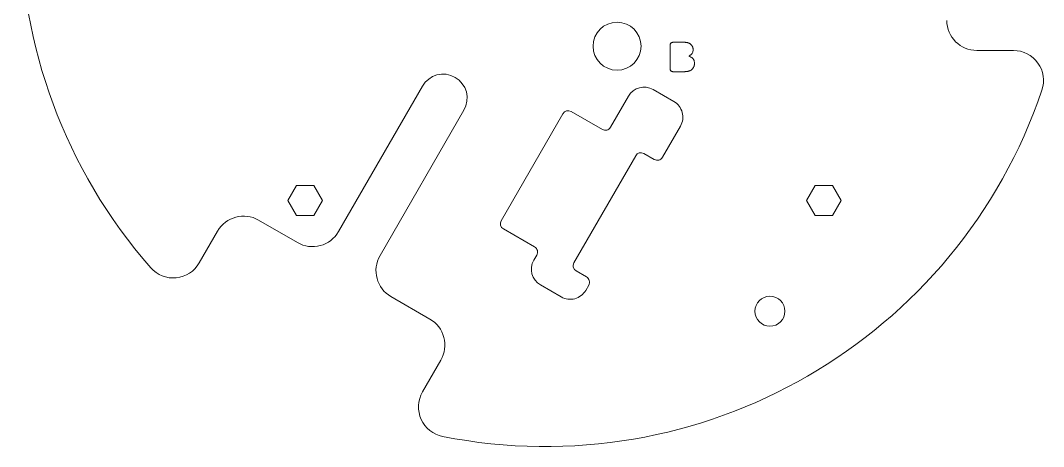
# Model space of a CAD drawing. Extents: x 65 to 235, y 62 to 238.
# Drawn here: x 64.7 to 235.3, y 62.5 to 133.5 of the extents above; entities that cross this region are included whole.
import ezdxf

# ---------------------------------------------------------------- set-up
doc = ezdxf.new("R2010")
doc.units = 0

msp = doc.modelspace()

# ---------------------------------------------------------------- linework, layer by layer
at = {"color": 1, "lineweight": 13}
for p, q in [((173.115372, 129.662262), (173.139603, 129.696213)), ((173.139603, 129.696213), (173.166656, 129.726517)), ((173.166656, 129.726517), (173.196884, 129.753571)), ((173.196884, 129.753571), (173.230652, 129.777802)), ((173.230652, 129.777802), (173.267914, 129.799164)), ((173.267914, 129.799164), (173.308716, 129.817673)), ((173.308716, 129.817673), (173.353058, 129.833344)), ((173.353058, 129.833344), (173.400864, 129.846146)), ((173.400864, 129.846146), (173.452225, 129.85611)), ((173.452225, 129.85611), (173.507111, 129.863251)), ((173.507111, 129.863251), (173.565491, 129.867508)), ((173.565491, 129.867508), (173.627411, 129.868927)), ((173.627411, 129.868927), (175.219101, 129.868927)), ((175.219101, 129.868927), (175.288513, 129.8685)), ((175.288513, 129.8685), (175.356079, 129.867203)), ((175.356079, 129.867203), (175.421738, 129.865021)), ((175.421738, 129.865021), (175.48555, 129.861969)), ((175.48555, 129.861969), (175.547501, 129.858063)), ((175.547501, 129.858063), (175.607513, 129.853271)), ((175.607513, 129.853271), (175.66571, 129.847595)), ((175.66571, 129.847595), (175.721985, 129.841064)), ((175.721985, 129.841064), (175.776398, 129.833649)), ((175.776398, 129.833649), (175.828979, 129.825378)), ((175.828979, 129.825378), (175.880035, 129.815857)), ((175.880035, 129.815857), (175.930023, 129.804749)), ((175.930023, 129.804749), (175.978943, 129.791992)), ((175.978943, 129.791992), (176.026794, 129.777649)), ((176.026794, 129.777649), (176.073578, 129.761719)), ((176.073578, 129.761719), (176.119278, 129.744141)), ((176.119278, 129.744141), (176.163925, 129.724991)), ((176.163925, 129.724991), (176.207489, 129.704224)), ((176.207489, 129.704224), (176.249954, 129.681839)), ((176.249954, 129.681839), (176.291382, 129.657837)), ((173.024231, 129.259079), (173.02565, 129.32225)), ((173.024231, 125.566353), (173.024231, 129.259079)), ((173.02565, 129.32225), (173.029953, 129.38176)), ((173.029953, 129.38176), (173.037064, 129.437668)), ((173.037064, 129.437668), (173.047012, 129.489899)), ((173.047012, 129.489899), (173.059814, 129.538452)), ((173.059814, 129.538452), (173.075485, 129.583389)), ((173.075485, 129.583389), (173.094009, 129.624634)), ((173.094009, 129.624634), (173.115372, 129.662262)), ((176.291382, 129.657837), (176.325821, 129.636505)), ((176.325821, 129.636505), (176.359482, 129.614075)), ((176.359482, 129.614075), (176.392303, 129.59053)), ((176.392303, 129.59053), (176.424347, 129.565887)), ((176.424347, 129.565887), (176.455566, 129.540131)), ((176.455566, 129.540131), (176.485992, 129.51329)), ((176.485992, 129.51329), (176.51561, 129.485291)), ((176.51561, 129.485291), (176.544449, 129.456238)), ((176.544449, 129.456238), (176.572464, 129.426056)), ((176.572464, 129.426056), (176.599686, 129.394791)), ((176.599686, 129.394791), (176.625854, 129.36261)), ((176.69017, 127.997467), (176.60907, 127.893501)), ((176.625854, 129.36261), (176.650742, 129.329773)), ((176.650742, 129.329773), (176.674362, 129.296265)), ((176.674362, 129.296265), (176.696716, 129.262085)), ((176.756516, 128.109299), (176.69017, 127.997467)), ((176.696716, 129.262085), (176.717804, 129.227234)), ((176.717804, 129.227234), (176.737579, 129.191727)), ((176.737579, 129.191727), (176.756104, 129.155518)), ((176.756104, 129.155518), (176.773376, 129.118668)), ((176.808105, 128.229065), (176.756516, 128.109299)), ((176.773376, 129.118668), (176.789383, 129.081131)), ((176.789383, 129.081131), (176.804077, 129.042923)), ((176.804077, 129.042923), (176.817444, 129.004196)), ((176.844971, 128.35675), (176.808105, 128.229065)), ((176.817444, 129.004196), (176.829407, 128.964996)), ((176.829407, 128.964996), (176.839951, 128.925385)), ((176.839951, 128.925385), (176.849121, 128.885315)), ((176.867081, 128.49231), (176.844971, 128.35675)), ((176.849121, 128.885315), (176.856873, 128.844803)), ((176.856873, 128.844803), (176.86319, 128.803894)), ((176.86319, 128.803894), (176.868118, 128.762512)), ((176.874451, 128.635788), (176.867081, 128.49231)), ((176.868118, 128.762512), (176.871643, 128.720734)), ((176.871643, 128.720734), (176.873749, 128.678467)), ((176.873749, 128.678467), (176.874451, 128.635788)), ((230.314041, 128.5), (224.185944, 128.5)), ((176.277313, 127.629112), (176.137238, 127.556824)), ((176.137238, 127.556824), (176.321228, 127.489334)), ((176.402618, 127.709351), (176.277313, 127.629112)), ((176.321228, 127.489334), (176.48587, 127.410164)), ((176.513229, 127.797462), (176.402618, 127.709351)), ((176.48587, 127.410164), (176.631134, 127.319359)), ((176.60907, 127.893501), (176.513229, 127.797462)), ((176.631134, 127.319359), (176.75705, 127.216896)), ((176.75705, 127.216896), (176.863541, 127.102753)), ((176.863541, 127.102753), (176.950699, 126.976967)), ((176.950699, 126.976967), (177.018509, 126.8395)), ((177.018509, 126.8395), (177.066925, 126.690407)), ((177.066925, 126.690407), (177.095978, 126.529625)), ((177.095978, 126.529625), (177.105652, 126.357178)), ((177.103546, 126.275574), (177.097198, 126.195587)), ((177.105652, 126.357178), (177.103546, 126.275574)), ((173.025635, 125.504425), (173.024231, 125.566353)), ((173.0298, 125.44593), (173.025635, 125.504425)), ((173.036758, 125.390892), (173.0298, 125.44593)), ((173.046478, 125.339279), (173.036758, 125.390892)), ((173.059006, 125.291168), (173.046478, 125.339279)), ((173.074295, 125.246468), (173.059006, 125.291168)), ((173.092377, 125.205246), (173.074295, 125.246468)), ((173.113235, 125.167473), (173.092377, 125.205246)), ((173.136887, 125.133133), (173.113235, 125.167473)), ((173.1633, 125.102272), (173.136887, 125.133133)), ((173.192963, 125.074554), (173.1633, 125.102272)), ((173.226364, 125.049767), (173.192963, 125.074554)), ((173.263474, 125.027924), (173.226364, 125.049767)), ((173.304321, 125.008949), (173.263474, 125.027924)), ((173.348877, 124.99292), (173.304321, 125.008949)), ((173.39711, 124.979813), (173.348877, 124.99292)), ((173.449127, 124.969604), (173.39711, 124.979813)), ((173.504822, 124.962318), (173.449127, 124.969604)), ((173.56427, 124.957947), (173.504822, 124.962318)), ((173.627411, 124.956497), (173.56427, 124.957947)), ((175.128632, 124.956497), (173.627411, 124.956497)), ((175.205383, 124.956879), (175.128632, 124.956497)), ((175.280212, 124.958046), (175.205383, 124.956879)), ((175.353104, 124.959953), (175.280212, 124.958046)), ((175.424026, 124.962669), (175.353104, 124.959953)), ((175.493042, 124.966125), (175.424026, 124.962669)), ((175.560089, 124.970367), (175.493042, 124.966125)), ((175.625168, 124.975372), (175.560089, 124.970367)), ((175.688339, 124.98114), (175.625168, 124.975372)), ((175.749557, 124.987717), (175.688339, 124.98114)), ((175.808868, 124.995033), (175.749557, 124.987717)), ((175.866486, 125.003288), (175.808868, 124.995033)), ((175.922775, 125.012634), (175.866486, 125.003288)), ((175.977753, 125.023125), (175.922775, 125.012634)), ((176.031372, 125.034706), (175.977753, 125.023125)), ((176.083633, 125.047379), (176.031372, 125.034706)), ((176.134567, 125.061172), (176.083633, 125.047379)), ((176.184143, 125.076057), (176.134567, 125.061172)), ((176.232407, 125.092056), (176.184143, 125.076057)), ((176.279327, 125.109177), (176.232407, 125.092056)), ((176.32489, 125.127388), (176.279327, 125.109177)), ((176.395142, 125.160614), (176.32489, 125.127388)), ((176.462402, 125.197289), (176.395142, 125.160614)), ((176.526733, 125.237396), (176.462402, 125.197289)), ((176.588165, 125.280983), (176.526733, 125.237396)), ((176.646576, 125.328026), (176.588165, 125.280983)), ((176.702072, 125.378494), (176.646576, 125.328026)), ((176.754608, 125.432419), (176.702072, 125.378494)), ((176.804214, 125.489822), (176.754608, 125.432419)), ((176.850845, 125.550659), (176.804214, 125.489822)), ((176.894562, 125.614944), (176.850845, 125.550659)), ((176.934662, 125.68177), (176.894562, 125.614944)), ((176.970535, 125.750252), (176.934662, 125.68177)), ((177.002228, 125.820351), (176.970535, 125.750252)), ((177.029663, 125.892136), (177.002228, 125.820351)), ((177.052872, 125.965538), (177.029663, 125.892136)), ((177.071899, 126.040573), (177.052872, 125.965538)), ((177.086655, 126.117279), (177.071899, 126.040573)), ((177.097198, 126.195587), (177.086655, 126.117279)), ((117.721848, 98.306427), (131.721848, 122.555138)), ((173.659393, 119.993111), (170.195297, 121.993111)), ((163.097214, 115.698883), (166.097214, 120.895035)), ((124.650047, 94.306427), (138.65004, 118.555138)), ((144.869019, 100.126709), (155.169022, 117.966835)), ((156.535034, 118.332855), (161.731201, 115.332855)), ((171.757477, 110.698883), (174.757477, 115.895035)), ((156.993378, 93.126709), (167.293365, 110.966835)), ((168.659393, 111.332855), (170.391449, 110.332855)), ((110.742569, 106), (109.299194, 103.5)), ((113.629318, 106), (110.742569, 106)), ((115.072693, 103.5), (113.629318, 106)), ((197.242569, 106), (195.799194, 103.5)), ((200.129318, 106), (197.242569, 106)), ((201.572693, 103.5), (200.129318, 106)), ((109.299194, 103.5), (110.742569, 101)), ((113.629318, 101), (115.072693, 103.5)), ((195.799194, 103.5), (197.242569, 101)), ((200.129318, 101), (201.572693, 103.5)), ((110.742569, 101), (113.629318, 101)), ((197.242569, 101), (200.129318, 101)), ((110.891716, 96.476303), (104.39653, 100.226303)), ((97.566399, 98.396172), (94.50235, 93.089081)), ((150.431198, 95.760681), (145.235046, 98.760681)), ((150.297226, 93.528633), (150.797226, 94.394653)), ((159.091446, 90.760681), (157.35939, 91.760681)), ((151.395294, 89.430557), (154.85939, 87.430557)), ((158.957474, 88.528633), (159.457474, 89.394653)), ((132.975357, 83.726295), (126.480171, 87.476303)), ((134.805496, 76.896172), (131.74144, 71.589081))]:
    msp.add_line(p, q, dxfattribs=at)
for centre, radius in [((164.185944, 129.215393), 4), ((189.685944, 85.048096), 2.5)]:
    msp.add_circle(centre, radius, dxfattribs=at)
for centre, radius, start, end in [((152.185944, 150), 87.5, 138.73625, 221.26375), ((224.185944, 133.5), 5, 180.000005, 269.999997), ((230.314041, 123.5), 5, 341.263756, 90.000003), ((135.185944, 120.555138), 4, 329.999999, 149.999997), ((152.185944, 150), 87.5, 258.736244, 341.263756), ((168.695297, 119.395035), 3, 60.000002, 149.999997), ((172.159393, 117.395035), 3, 329.999999, 60.000002), ((156.035034, 117.466835), 1, 60.000002, 149.999997), ((162.231201, 116.198883), 1, 239.999997, 329.999999), ((168.159393, 110.466835), 1, 60.000002, 149.999997), ((170.891449, 111.198883), 1, 239.999997, 329.999999), ((101.89653, 95.896172), 5, 60.000002, 149.999997), ((145.735046, 99.626709), 1, 149.999997, 239.999997), ((113.391716, 100.806427), 5, 239.999997, 329.999999), ((149.931198, 94.894653), 1, 329.999999, 60.000002), ((128.980179, 91.806427), 5, 149.999997, 239.999997), ((90.172226, 95.589081), 5, 221.26375, 329.999999), ((152.895294, 92.028633), 3, 149.999997, 239.999997), ((157.85939, 92.626709), 1, 149.999997, 239.999997), ((158.591446, 89.894653), 1, 329.999999, 60.000002), ((156.35939, 90.028633), 3, 239.999997, 329.999999), ((130.475357, 79.396172), 5, 329.999999, 60.000002), ((136.071564, 69.089081), 5, 149.999997, 258.736244)]:
    msp.add_arc(centre, radius, start, end, dxfattribs=at)

doc.saveas('drawing.dxf')
